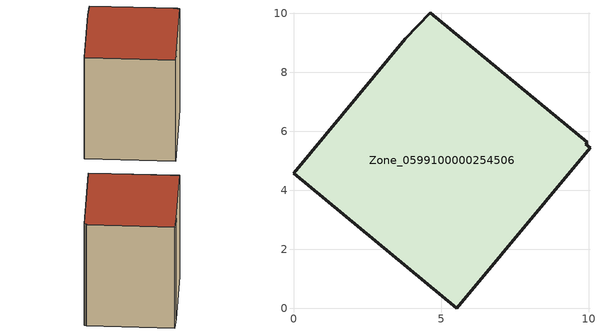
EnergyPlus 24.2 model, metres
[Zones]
Zone_0599100000254506
 floor ground (C_G): 10.05,5.45 5.53,0 0,4.57 3.79,9.14 4.63,10.02 9.95,5.63 9.89,5.57 z0
 wall outside (C_F): 5.53,0 10.05,5.45 9.89,5.57 9.95,5.63 4.63,10.02 3.79,9.14 0,4.57 5.53,0 z0:9.59
 roof outside (C_R): 4.63,10.02 3.79,9.14 0,4.57 5.53,0 10.05,5.45 9.89,5.57 9.95,5.63 z9.59
[BUILDING]
Pand.0599100000254506: North Axis=0; Terrain=City; Loads Convergence Tolerance Value=0.04; Temperature Convergence Tolerance Value=0.4; Solar Distribution=FullExterior; Maximum Number of Warmup Days=25; Minimum Number of Warmup Days=1
[Site:Location]
Rotterdam.The.Hague.AP_ZH_NLD Design_Conditions: Latitude=51.96; Longitude=4.45; Time Zone=1; Elevation=-4.5
[SITE:GROUNDTEMPERATURE:BUILDINGSURFACE]
18, 18, 18, 18, 18, 18, 18, 18, 18, 18, 18, 18
[MATERIAL] Thermal Absorptance=0.9; Solar Absorptance=0.7; Visible Absorptance=0.7
Name | Roughness | Thickness | Conductivity | Density | Specific Heat
G.TI.1946 | MediumSmooth | 0.15 | 1 | 540 | 1210
F.TI.1946 | Rough | 0.3 | 0.857143 | 1920 | 840
R.TI.1946 | MediumRough | 0.2 | 0.1 | 1500 | 1000
[CONSTRUCTION]
C_G: G.TI.1946
C_F: F.TI.1946
C_R: R.TI.1946
[ZONE]
Zone_0599100000254506: Type=1; Multiplier=1; Ceiling Height=Autocalculate; Volume=Autocalculate; Floor Area=autocalculate; Part of Total Floor Area=Yes
[ZONEINFILTRATION:DESIGNFLOWRATE]
Infil_Zone_0599100000254506: Zone or ZoneList or Space or SpaceList=Zone_0599100000254506; Schedule=AlwaysOn; Design Flow Rate Calculation Method=Flow/Area; Flow Rate per Floor Area=0.003; Constant Term Coefficient=1; Temperature Term Coefficient=0; Velocity Term Coefficient=0; Velocity Squared Term Coefficient=0
[HVACTEMPLATE:ZONE:IDEALLOADSAIRSYSTEM]
Zone_0599100000254506: Maximum Heating Supply Air Temperature=50; Minimum Cooling Supply Air Temperature=13; Maximum Heating Supply Air Humidity Ratio=0.0156; Minimum Cooling Supply Air Humidity Ratio=0.0077; Heating Limit=NoLimit; Cooling Limit=NoLimit; Dehumidification Control Type=ConstantSensibleHeatRatio; Cooling Sensible Heat Ratio=0.7; Dehumidification Setpoint=60; Humidification Control Type=None; Humidification Setpoint=30; Outdoor Air Method=None; Outdoor Air Flow Rate per Person=0.00944; Outdoor Air Flow Rate per Zone Floor Area=0; Outdoor Air Flow Rate per Zone=0; Demand Controlled Ventilation Type=None; Outdoor Air Economizer Type=NoEconomizer; Heat Recovery Type=None; Sensible Heat Recovery Effectiveness=0.7; Latent Heat Recovery Effectiveness=0.65
[ZONECONTROL:THERMOSTAT]
ThermostatControl_Zone_0599100000254506: Zone or ZoneList=Zone_0599100000254506; Control Type Schedule=DualSetpointControlType; Control 1=Thermostat_Zone_0599100000254506; Temperature Difference Between Cutout And Setpoint=0
[THERMOSTATSETPOINT:DUALSETPOINT]
Thermostat_Zone_0599100000254506: Heating Setpoint Temperature Schedule=HeatingSetpoint_Zone_0599100000254506; Cooling Setpoint Temperature Schedule=CoolingSetpoint_Zone_0599100000254506
[SCHEDULE:COMPACT]
HeatingSetpoint_Zone_0599100000254506: Through: 12/31, For: AllDays, Until: 24:00, 21
CoolingSetpoint_Zone_0599100000254506: Through: 12/31, For: AllDays, Until: 24:00, 24
DualSetpointControlType: Through: 12/31, For: AllDays, Until: 24:00, 4
AlwaysOn: Through: 12/31, For: AllDays, Until: 24:00, 1
